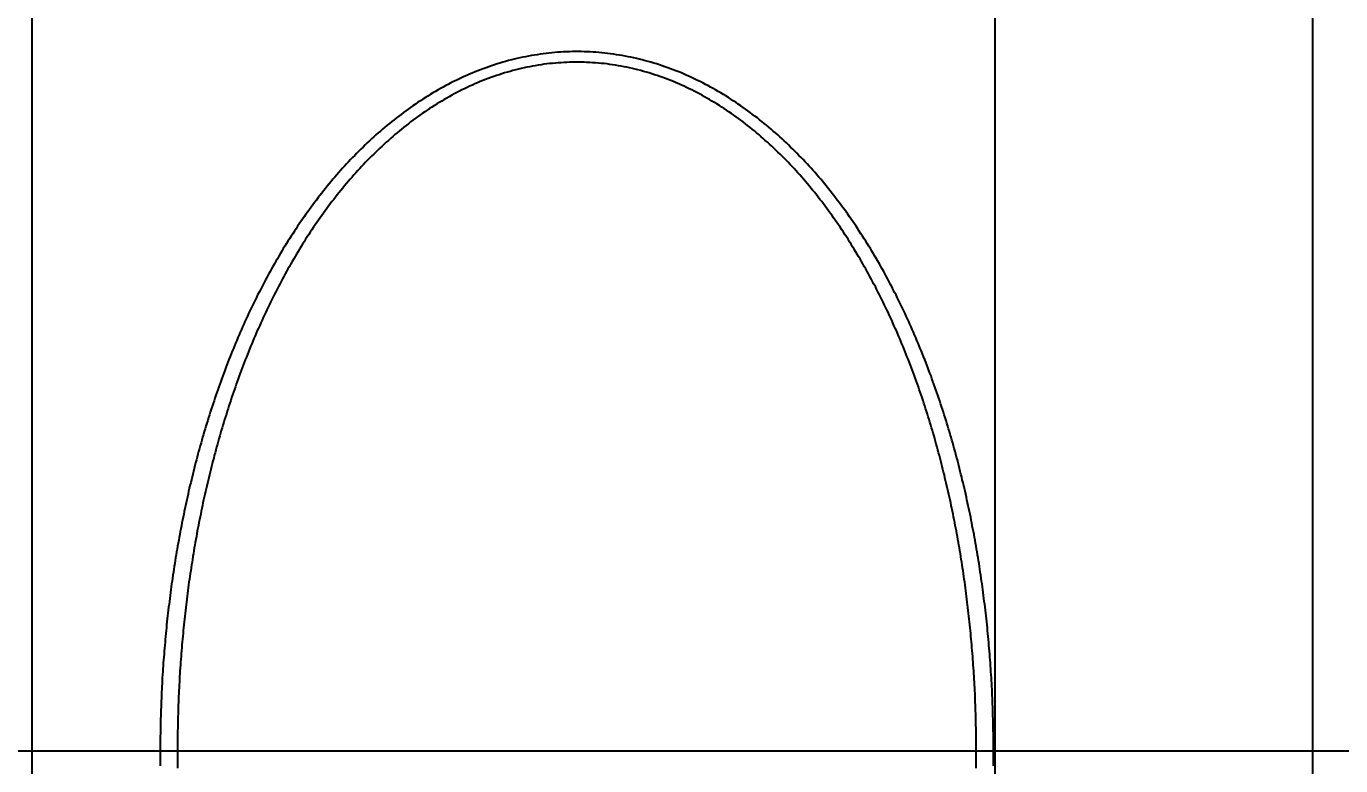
# Model space of a CAD drawing. Header units: millimetres. Extents: x 0 to 5600, y -67 to 2530.
# Drawn here: x 4110.33 to 4122.47, y 1458.39 to 1465.21 of the extents above; entities that cross this region are included whole.
import ezdxf
from ezdxf.lldxf.tags import DXFTag

# ---------------------------------------------------------------- set-up
doc = ezdxf.new("R2010")
doc.units = ezdxf.units.MM
for name, color, linetype in [('내부선 및 부속', 4, 'Continuous'), ('중심선', 1, 'DASHED'), ('치수선', 7, 'Continuous')]:
    doc.layers.add(name, color=color, linetype=linetype)
doc.styles.add('____', font='')
doc.styles.get('____').set_extended_font_data('굴림')
tags = doc.linetypes.add('DASHED', pattern=[25.72, 12.86, -12.86]).pattern_tags.tags
tags[6:7] = [DXFTag(74, 4), DXFTag(75, 0), DXFTag(340, '0'), DXFTag(46, 0.0), DXFTag(50, 0.0), DXFTag(44, 0.0), DXFTag(45, 0.0)]
tags[4:5] = [DXFTag(74, 4), DXFTag(75, 0), DXFTag(340, '0'), DXFTag(46, 0.0), DXFTag(50, 0.0), DXFTag(44, 0.0), DXFTag(45, 0.0)]
doc.dimstyles.new('MSADIM', dxfattribs={"dimtxt": 33, "dimasz": 17, "dimexe": 10, "dimexo": 7.5, "dimgap": 10, "dimtad": 0, "dimtih": 1, "dimtoh": 1, "dimdec": 0, "dimzin": 1, "dimdsep": 46, "dimtxsty": '____', "dimcen": 11.25, "dimadec": 0, "dimazin": 0, "dimtfac": 1, "dimtdec": 0, "dimtix": 1, "dimtmove": 0, "dimatfit": 3, "dimfxl": 1, "dimtolj": 1, "dimtzin": 1, "dimarcsym": 0})

# ---------------------------------------------------------------- blocks, each defined once
blk = doc.blocks.new('*D6')
at = {"layer": '치수선', "color": 0, "linetype": 'Continuous', "lineweight": -2, "transparency": 16777216}
for p, q in [((4756.213, 1571.022), (4756.213, 1227.915)), ((4056.213, 1376.022), (4056.213, 1227.915)), ((4073.213, 1237.915), (4369.083, 1237.915)), ((4739.213, 1237.915), (4443.344, 1237.915))]:
    blk.add_line(p, q, dxfattribs=at)
at = {"layer": '치수선', "color": 0, "linetype": 'Continuous', "transparency": 16777216}
for points in [[(4073.213, 1240.748), (4073.213, 1235.081), (4056.213, 1237.915)], [(4739.213, 1240.748), (4739.213, 1235.081), (4756.213, 1237.915)]]:
    blk.add_solid(points, dxfattribs=at)
at = {"layer": '치수선', "color": 0, "linetype": 'Continuous', "transparency": 16777216, "insert": (4406.213, 1237.915), "char_height": 25, "attachment_point": 5, "style": '____'}
blk.add_mtext('\\A1;700', dxfattribs=at)

msp = doc.modelspace()

# ---------------------------------------------------------------- linework, layer by layer
at = {"layer": '내부선 및 부속', "linetype": 'Continuous'}
for p, q in [((4119.279, 1439.072), (4119.279, 1477.973)), ((4122.21, 1439.216), (4122.21, 1477.829)), ((4110.384, 1477.093), (4110.384, 1439.951))]:
    msp.add_line(p, q, dxfattribs=at)
at = {"layer": '내부선 및 부속', "linetype": 'Continuous', "flags": 128}
for points in [[(4119.263, 1458.522), (4119.263, 1458.549), (4119.263, 1458.576), (4119.262, 1458.603), (4119.262, 1458.631), (4119.262, 1458.658), (4119.262, 1458.685), (4119.261, 1458.712), (4119.261, 1458.739), (4119.26, 1458.766), (4119.26, 1458.793), (4119.259, 1458.82), (4119.258, 1458.848), (4119.257, 1458.875), (4119.257, 1458.902), (4119.256, 1458.929), (4119.255, 1458.956), (4119.254, 1458.983), (4119.252, 1459.01), (4119.251, 1459.038), (4119.25, 1459.065), (4119.249, 1459.092), (4119.247, 1459.119), (4119.246, 1459.146), (4119.244, 1459.173), (4119.243, 1459.2), (4119.241, 1459.227), (4119.239, 1459.255), (4119.238, 1459.282), (4119.236, 1459.309), (4119.234, 1459.336), (4119.232, 1459.363), (4119.23, 1459.39), (4119.228, 1459.417), (4119.226, 1459.444), (4119.223, 1459.471), (4119.221, 1459.498), (4119.219, 1459.525), (4119.216, 1459.553), (4119.214, 1459.58), (4119.211, 1459.607), (4119.208, 1459.634), (4119.206, 1459.661), (4119.203, 1459.688), (4119.2, 1459.715), (4119.197, 1459.742), (4119.194, 1459.769), (4119.191, 1459.796), (4119.188, 1459.823), (4119.185, 1459.85), (4119.182, 1459.877), (4119.178, 1459.904), (4119.175, 1459.931), (4119.171, 1459.958), (4119.168, 1459.985), (4119.164, 1460.012), (4119.161, 1460.038), (4119.157, 1460.065), (4119.153, 1460.092), (4119.149, 1460.119), (4119.145, 1460.146), (4119.141, 1460.173), (4119.137, 1460.2), (4119.133, 1460.227), (4119.129, 1460.253), (4119.124, 1460.28), (4119.12, 1460.307), (4119.116, 1460.334), (4119.111, 1460.361), (4119.107, 1460.387), (4119.102, 1460.414), (4119.097, 1460.441), (4119.092, 1460.468), (4119.088, 1460.494), (4119.083, 1460.521), (4119.078, 1460.548), (4119.073, 1460.574), (4119.067, 1460.601), (4119.062, 1460.628), (4119.057, 1460.654), (4119.052, 1460.681), (4119.046, 1460.708), (4119.041, 1460.734), (4119.035, 1460.761), (4119.029, 1460.787), (4119.024, 1460.814), (4119.018, 1460.84), (4119.012, 1460.867), (4119.006, 1460.893), (4119, 1460.92), (4118.994, 1460.946), (4118.988, 1460.973), (4118.982, 1460.999), (4118.975, 1461.025), (4118.969, 1461.052), (4118.962, 1461.078), (4118.956, 1461.104), (4118.949, 1461.131), (4118.943, 1461.157), (4118.936, 1461.183), (4118.929, 1461.21), (4118.929, 1461.21), (4118.922, 1461.236), (4118.915, 1461.262), (4118.908, 1461.288), (4118.901, 1461.314), (4118.893, 1461.341), (4118.886, 1461.367), (4118.879, 1461.393), (4118.871, 1461.419), (4118.864, 1461.445), (4118.856, 1461.471), (4118.848, 1461.497), (4118.84, 1461.523), (4118.833, 1461.549), (4118.825, 1461.575), (4118.817, 1461.601), (4118.808, 1461.627), (4118.8, 1461.652), (4118.792, 1461.678), (4118.784, 1461.704), (4118.775, 1461.73), (4118.767, 1461.756), (4118.758, 1461.781), (4118.749, 1461.807), (4118.74, 1461.833), (4118.731, 1461.858), (4118.722, 1461.884), (4118.713, 1461.91), (4118.704, 1461.935), (4118.695, 1461.961), (4118.686, 1461.986), (4118.676, 1462.012), (4118.667, 1462.037), (4118.657, 1462.062), (4118.647, 1462.088), (4118.638, 1462.113), (4118.628, 1462.138), (4118.618, 1462.164), (4118.608, 1462.189), (4118.598, 1462.214), (4118.587, 1462.239), (4118.577, 1462.264), (4118.567, 1462.289), (4118.556, 1462.314), (4118.546, 1462.339), (4118.535, 1462.364), (4118.524, 1462.389), (4118.513, 1462.414), (4118.502, 1462.439), (4118.491, 1462.464), (4118.48, 1462.488), (4118.469, 1462.513), (4118.457, 1462.538), (4118.446, 1462.562), (4118.434, 1462.587), (4118.423, 1462.611), (4118.411, 1462.636), (4118.399, 1462.66), (4118.387, 1462.685), (4118.375, 1462.709), (4118.363, 1462.733), (4118.35, 1462.757), (4118.338, 1462.782), (4118.326, 1462.806), (4118.313, 1462.83), (4118.3, 1462.854), (4118.288, 1462.878), (4118.275, 1462.902), (4118.262, 1462.926), (4118.249, 1462.949), (4118.235, 1462.973), (4118.222, 1462.997), (4118.209, 1463.02), (4118.195, 1463.044), (4118.182, 1463.067), (4118.168, 1463.091), (4118.154, 1463.114), (4118.14, 1463.137), (4118.126, 1463.161), (4118.112, 1463.184), (4118.098, 1463.207), (4118.083, 1463.23), (4118.069, 1463.253), (4118.054, 1463.276), (4118.039, 1463.299), (4118.024, 1463.321), (4118.009, 1463.344), (4117.994, 1463.367), (4117.979, 1463.389), (4117.964, 1463.412), (4117.948, 1463.434), (4117.933, 1463.456), (4117.917, 1463.478), (4117.902, 1463.501), (4117.886, 1463.523), (4117.87, 1463.545), (4117.853, 1463.566), (4117.837, 1463.588), (4117.821, 1463.61), (4117.804, 1463.631), (4117.788, 1463.653), (4117.788, 1463.653), (4117.771, 1463.674), (4117.754, 1463.696), (4117.737, 1463.717), (4117.72, 1463.738), (4117.703, 1463.759), (4117.686, 1463.78), (4117.668, 1463.801), (4117.65, 1463.822), (4117.633, 1463.842), (4117.615, 1463.863), (4117.597, 1463.883), (4117.579, 1463.903), (4117.561, 1463.923), (4117.542, 1463.943), (4117.524, 1463.963), (4117.505, 1463.983), (4117.486, 1464.003), (4117.467, 1464.022), (4117.448, 1464.042), (4117.429, 1464.061), (4117.41, 1464.08), (4117.39, 1464.099), (4117.371, 1464.118), (4117.351, 1464.137), (4117.331, 1464.156), (4117.311, 1464.174), (4117.291, 1464.192), (4117.271, 1464.211), (4117.251, 1464.229), (4117.23, 1464.247), (4117.209, 1464.264), (4117.189, 1464.282), (4117.168, 1464.3), (4117.147, 1464.317), (4117.125, 1464.334), (4117.104, 1464.351), (4117.083, 1464.368), (4117.061, 1464.385), (4117.039, 1464.401), (4117.017, 1464.417), (4116.996, 1464.434), (4116.973, 1464.449), (4116.951, 1464.465), (4116.929, 1464.481), (4116.906, 1464.496), (4116.884, 1464.512), (4116.861, 1464.527), (4116.838, 1464.541), (4116.815, 1464.556), (4116.792, 1464.571), (4116.769, 1464.585), (4116.746, 1464.599), (4116.722, 1464.613), (4116.698, 1464.626), (4116.675, 1464.64), (4116.651, 1464.653), (4116.627, 1464.666), (4116.603, 1464.678), (4116.579, 1464.691), (4116.555, 1464.703), (4116.53, 1464.715), (4116.506, 1464.727), (4116.481, 1464.739), (4116.456, 1464.75), (4116.432, 1464.761), (4116.407, 1464.772), (4116.382, 1464.783), (4116.357, 1464.793), (4116.331, 1464.803), (4116.306, 1464.813), (4116.281, 1464.822), (4116.255, 1464.832), (4116.229, 1464.841), (4116.204, 1464.849), (4116.178, 1464.858), (4116.152, 1464.866), (4116.126, 1464.874), (4116.1, 1464.882), (4116.074, 1464.889), (4116.048, 1464.896), (4116.021, 1464.903), (4115.995, 1464.91), (4115.969, 1464.916), (4115.942, 1464.922), (4115.916, 1464.928), (4115.889, 1464.933), (4115.862, 1464.939), (4115.836, 1464.943), (4115.809, 1464.948), (4115.782, 1464.952), (4115.755, 1464.956), (4115.728, 1464.96), (4115.701, 1464.963), (4115.674, 1464.966), (4115.647, 1464.969), (4115.62, 1464.971), (4115.593, 1464.974), (4115.566, 1464.975), (4115.539, 1464.977), (4115.512, 1464.978), (4115.512, 1464.978), (4115.485, 1464.979), (4115.457, 1464.98), (4115.43, 1464.98), (4115.403, 1464.98), (4115.376, 1464.98), (4115.349, 1464.979), (4115.322, 1464.978), (4115.294, 1464.977), (4115.267, 1464.975), (4115.24, 1464.974), (4115.213, 1464.971), (4115.186, 1464.969), (4115.159, 1464.966), (4115.132, 1464.963), (4115.105, 1464.96), (4115.078, 1464.956), (4115.051, 1464.952), (4115.024, 1464.948), (4114.998, 1464.943), (4114.971, 1464.939), (4114.944, 1464.933), (4114.918, 1464.928), (4114.891, 1464.922), (4114.864, 1464.916), (4114.838, 1464.91), (4114.812, 1464.903), (4114.785, 1464.897), (4114.759, 1464.889), (4114.733, 1464.882), (4114.707, 1464.874), (4114.681, 1464.866), (4114.655, 1464.858), (4114.629, 1464.849), (4114.604, 1464.841), (4114.578, 1464.832), (4114.553, 1464.822), (4114.527, 1464.813), (4114.502, 1464.803), (4114.477, 1464.793), (4114.451, 1464.782), (4114.426, 1464.772), (4114.402, 1464.761), (4114.377, 1464.75), (4114.352, 1464.739), (4114.327, 1464.727), (4114.303, 1464.715), (4114.279, 1464.703), (4114.254, 1464.691), (4114.23, 1464.678), (4114.206, 1464.666), (4114.182, 1464.653), (4114.158, 1464.64), (4114.135, 1464.626), (4114.111, 1464.613), (4114.088, 1464.599), (4114.064, 1464.585), (4114.041, 1464.57), (4114.018, 1464.556), (4113.995, 1464.541), (4113.972, 1464.527), (4113.949, 1464.512), (4113.927, 1464.496), (4113.904, 1464.481), (4113.882, 1464.465), (4113.86, 1464.449), (4113.838, 1464.433), (4113.816, 1464.417), (4113.794, 1464.401), (4113.772, 1464.385), (4113.751, 1464.368), (4113.729, 1464.351), (4113.708, 1464.334), (4113.687, 1464.317), (4113.665, 1464.3), (4113.645, 1464.282), (4113.624, 1464.264), (4113.603, 1464.247), (4113.583, 1464.229), (4113.562, 1464.211), (4113.542, 1464.192), (4113.522, 1464.174), (4113.502, 1464.156), (4113.482, 1464.137), (4113.462, 1464.118), (4113.443, 1464.099), (4113.423, 1464.08), (4113.404, 1464.061), (4113.385, 1464.042), (4113.366, 1464.022), (4113.347, 1464.003), (4113.328, 1463.983), (4113.31, 1463.963), (4113.291, 1463.943), (4113.273, 1463.923), (4113.254, 1463.903), (4113.236, 1463.883), (4113.218, 1463.863), (4113.2, 1463.842), (4113.183, 1463.822), (4113.165, 1463.801), (4113.165, 1463.801), (4113.148, 1463.78), (4113.13, 1463.759), (4113.113, 1463.738), (4113.096, 1463.717), (4113.079, 1463.696), (4113.062, 1463.674), (4113.045, 1463.653), (4113.029, 1463.632), (4113.012, 1463.61), (4112.996, 1463.588), (4112.98, 1463.566), (4112.964, 1463.545), (4112.948, 1463.523), (4112.932, 1463.501), (4112.916, 1463.478), (4112.9, 1463.456), (4112.885, 1463.434), (4112.869, 1463.412), (4112.854, 1463.389), (4112.839, 1463.367), (4112.824, 1463.344), (4112.809, 1463.321), (4112.794, 1463.299), (4112.779, 1463.276), (4112.765, 1463.253), (4112.75, 1463.23), (4112.736, 1463.207), (4112.721, 1463.184), (4112.707, 1463.161), (4112.693, 1463.138), (4112.679, 1463.114), (4112.665, 1463.091), (4112.652, 1463.067), (4112.638, 1463.044), (4112.624, 1463.02), (4112.611, 1462.997), (4112.598, 1462.973), (4112.585, 1462.949), (4112.571, 1462.926), (4112.558, 1462.902), (4112.546, 1462.878), (4112.533, 1462.854), (4112.52, 1462.83), (4112.508, 1462.806), (4112.495, 1462.782), (4112.483, 1462.758), (4112.47, 1462.733), (4112.458, 1462.709), (4112.446, 1462.685), (4112.434, 1462.66), (4112.422, 1462.636), (4112.411, 1462.611), (4112.399, 1462.587), (4112.387, 1462.562), (4112.376, 1462.538), (4112.365, 1462.513), (4112.353, 1462.488), (4112.342, 1462.464), (4112.331, 1462.439), (4112.32, 1462.414), (4112.309, 1462.389), (4112.298, 1462.364), (4112.288, 1462.339), (4112.277, 1462.314), (4112.267, 1462.289), (4112.256, 1462.264), (4112.246, 1462.239), (4112.236, 1462.214), (4112.225, 1462.189), (4112.215, 1462.164), (4112.205, 1462.138), (4112.196, 1462.113), (4112.186, 1462.088), (4112.176, 1462.062), (4112.167, 1462.037), (4112.157, 1462.012), (4112.148, 1461.986), (4112.138, 1461.961), (4112.129, 1461.935), (4112.12, 1461.91), (4112.111, 1461.884), (4112.102, 1461.858), (4112.093, 1461.833), (4112.084, 1461.807), (4112.075, 1461.781), (4112.067, 1461.756), (4112.058, 1461.73), (4112.05, 1461.704), (4112.041, 1461.678), (4112.033, 1461.652), (4112.025, 1461.627), (4112.017, 1461.601), (4112.009, 1461.575), (4112.001, 1461.549), (4111.993, 1461.523), (4111.985, 1461.497), (4111.977, 1461.471), (4111.97, 1461.445), (4111.962, 1461.419), (4111.954, 1461.393), (4111.954, 1461.393), (4111.947, 1461.367), (4111.94, 1461.341), (4111.933, 1461.314), (4111.925, 1461.288), (4111.918, 1461.262), (4111.911, 1461.236), (4111.904, 1461.21), (4111.897, 1461.183), (4111.891, 1461.157), (4111.884, 1461.131), (4111.877, 1461.104), (4111.871, 1461.078), (4111.864, 1461.052), (4111.858, 1461.025), (4111.852, 1460.999), (4111.845, 1460.973), (4111.839, 1460.946), (4111.833, 1460.92), (4111.827, 1460.893), (4111.821, 1460.867), (4111.815, 1460.84), (4111.81, 1460.814), (4111.804, 1460.787), (4111.798, 1460.761), (4111.793, 1460.734), (4111.787, 1460.708), (4111.782, 1460.681), (4111.776, 1460.654), (4111.771, 1460.628), (4111.766, 1460.601), (4111.761, 1460.574), (4111.756, 1460.548), (4111.751, 1460.521), (4111.746, 1460.494), (4111.741, 1460.468), (4111.736, 1460.441), (4111.731, 1460.414), (4111.727, 1460.387), (4111.722, 1460.361), (4111.718, 1460.334), (4111.713, 1460.307), (4111.709, 1460.28), (4111.705, 1460.253), (4111.7, 1460.227), (4111.696, 1460.2), (4111.692, 1460.173), (4111.688, 1460.146), (4111.684, 1460.119), (4111.68, 1460.092), (4111.676, 1460.065), (4111.673, 1460.038), (4111.669, 1460.012), (4111.665, 1459.985), (4111.662, 1459.958), (4111.658, 1459.931), (4111.655, 1459.904), (4111.652, 1459.877), (4111.648, 1459.85), (4111.645, 1459.823), (4111.642, 1459.796), (4111.639, 1459.769), (4111.636, 1459.742), (4111.633, 1459.715), (4111.63, 1459.688), (4111.628, 1459.661), (4111.625, 1459.634), (4111.622, 1459.607), (4111.62, 1459.58), (4111.617, 1459.553), (4111.615, 1459.525), (4111.612, 1459.498), (4111.61, 1459.471), (4111.608, 1459.444), (4111.606, 1459.417), (4111.603, 1459.39), (4111.601, 1459.363), (4111.599, 1459.336), (4111.597, 1459.309), (4111.596, 1459.282), (4111.594, 1459.255), (4111.592, 1459.227), (4111.59, 1459.2), (4111.589, 1459.173), (4111.587, 1459.146), (4111.586, 1459.119), (4111.585, 1459.092), (4111.583, 1459.065), (4111.582, 1459.038), (4111.581, 1459.01), (4111.58, 1458.983), (4111.579, 1458.956), (4111.578, 1458.929), (4111.577, 1458.902), (4111.576, 1458.875), (4111.575, 1458.848), (4111.574, 1458.82), (4111.574, 1458.793), (4111.573, 1458.766), (4111.572, 1458.739), (4111.572, 1458.712), (4111.572, 1458.712), (4111.572, 1458.685), (4111.571, 1458.658), (4111.571, 1458.631), (4111.571, 1458.603), (4111.571, 1458.576), (4111.57, 1458.549), (4111.57, 1458.522), (4111.57, 1458.522)], [(4119.104, 1458.522), (4119.104, 1458.549), (4119.104, 1458.575), (4119.103, 1458.602), (4119.103, 1458.628), (4119.103, 1458.655), (4119.103, 1458.681), (4119.102, 1458.708), (4119.102, 1458.734), (4119.101, 1458.761), (4119.101, 1458.787), (4119.1, 1458.814), (4119.099, 1458.84), (4119.099, 1458.867), (4119.098, 1458.893), (4119.097, 1458.92), (4119.096, 1458.946), (4119.095, 1458.973), (4119.094, 1458.999), (4119.093, 1459.026), (4119.092, 1459.052), (4119.09, 1459.079), (4119.089, 1459.105), (4119.088, 1459.132), (4119.086, 1459.158), (4119.085, 1459.185), (4119.083, 1459.211), (4119.082, 1459.238), (4119.08, 1459.264), (4119.078, 1459.291), (4119.076, 1459.317), (4119.075, 1459.344), (4119.073, 1459.37), (4119.071, 1459.396), (4119.069, 1459.423), (4119.067, 1459.449), (4119.064, 1459.476), (4119.062, 1459.502), (4119.06, 1459.529), (4119.057, 1459.555), (4119.055, 1459.582), (4119.053, 1459.608), (4119.05, 1459.634), (4119.047, 1459.661), (4119.045, 1459.687), (4119.042, 1459.714), (4119.039, 1459.74), (4119.036, 1459.766), (4119.033, 1459.793), (4119.03, 1459.819), (4119.027, 1459.846), (4119.024, 1459.872), (4119.021, 1459.898), (4119.018, 1459.925), (4119.014, 1459.951), (4119.011, 1459.977), (4119.008, 1460.004), (4119.004, 1460.03), (4119, 1460.056), (4118.997, 1460.082), (4118.993, 1460.109), (4118.989, 1460.135), (4118.986, 1460.161), (4118.982, 1460.187), (4118.978, 1460.214), (4118.974, 1460.24), (4118.969, 1460.266), (4118.965, 1460.292), (4118.961, 1460.319), (4118.957, 1460.345), (4118.952, 1460.371), (4118.948, 1460.397), (4118.943, 1460.423), (4118.939, 1460.449), (4118.934, 1460.475), (4118.93, 1460.502), (4118.925, 1460.528), (4118.92, 1460.554), (4118.915, 1460.58), (4118.91, 1460.606), (4118.905, 1460.632), (4118.9, 1460.658), (4118.895, 1460.684), (4118.889, 1460.71), (4118.884, 1460.736), (4118.879, 1460.762), (4118.873, 1460.788), (4118.868, 1460.814), (4118.862, 1460.84), (4118.857, 1460.865), (4118.851, 1460.891), (4118.845, 1460.917), (4118.839, 1460.943), (4118.833, 1460.969), (4118.827, 1460.995), (4118.821, 1461.02), (4118.815, 1461.046), (4118.809, 1461.072), (4118.802, 1461.098), (4118.796, 1461.123), (4118.789, 1461.149), (4118.789, 1461.149), (4118.783, 1461.175), (4118.776, 1461.201), (4118.77, 1461.226), (4118.763, 1461.252), (4118.756, 1461.277), (4118.749, 1461.303), (4118.742, 1461.329), (4118.735, 1461.354), (4118.728, 1461.38), (4118.721, 1461.405), (4118.714, 1461.431), (4118.706, 1461.456), (4118.699, 1461.482), (4118.691, 1461.507), (4118.684, 1461.532), (4118.676, 1461.558), (4118.668, 1461.583), (4118.66, 1461.608), (4118.652, 1461.634), (4118.644, 1461.659), (4118.636, 1461.684), (4118.628, 1461.709), (4118.62, 1461.735), (4118.612, 1461.76), (4118.603, 1461.785), (4118.595, 1461.81), (4118.586, 1461.835), (4118.578, 1461.86), (4118.569, 1461.885), (4118.56, 1461.91), (4118.551, 1461.935), (4118.542, 1461.96), (4118.533, 1461.985), (4118.524, 1462.01), (4118.515, 1462.035), (4118.505, 1462.06), (4118.496, 1462.084), (4118.487, 1462.109), (4118.477, 1462.134), (4118.467, 1462.159), (4118.458, 1462.183), (4118.448, 1462.208), (4118.438, 1462.232), (4118.428, 1462.257), (4118.418, 1462.282), (4118.407, 1462.306), (4118.397, 1462.33), (4118.387, 1462.355), (4118.376, 1462.379), (4118.366, 1462.404), (4118.355, 1462.428), (4118.344, 1462.452), (4118.334, 1462.476), (4118.323, 1462.5), (4118.312, 1462.525), (4118.3, 1462.549), (4118.289, 1462.573), (4118.278, 1462.597), (4118.266, 1462.621), (4118.255, 1462.644), (4118.243, 1462.668), (4118.232, 1462.692), (4118.22, 1462.716), (4118.208, 1462.74), (4118.196, 1462.763), (4118.184, 1462.787), (4118.172, 1462.81), (4118.159, 1462.834), (4118.147, 1462.857), (4118.134, 1462.881), (4118.122, 1462.904), (4118.109, 1462.927), (4118.096, 1462.951), (4118.083, 1462.974), (4118.07, 1462.997), (4118.057, 1463.02), (4118.044, 1463.043), (4118.031, 1463.066), (4118.017, 1463.089), (4118.004, 1463.111), (4117.99, 1463.134), (4117.976, 1463.157), (4117.962, 1463.179), (4117.948, 1463.202), (4117.934, 1463.224), (4117.92, 1463.247), (4117.906, 1463.269), (4117.891, 1463.291), (4117.877, 1463.314), (4117.862, 1463.336), (4117.847, 1463.358), (4117.832, 1463.38), (4117.817, 1463.402), (4117.802, 1463.424), (4117.787, 1463.445), (4117.772, 1463.467), (4117.756, 1463.488), (4117.741, 1463.51), (4117.725, 1463.531), (4117.709, 1463.553), (4117.709, 1463.553), (4117.693, 1463.574), (4117.677, 1463.595), (4117.661, 1463.616), (4117.645, 1463.637), (4117.628, 1463.658), (4117.612, 1463.679), (4117.595, 1463.699), (4117.578, 1463.72), (4117.561, 1463.74), (4117.544, 1463.761), (4117.527, 1463.781), (4117.51, 1463.801), (4117.492, 1463.821), (4117.475, 1463.841), (4117.457, 1463.861), (4117.439, 1463.881), (4117.422, 1463.9), (4117.403, 1463.92), (4117.385, 1463.939), (4117.367, 1463.958), (4117.348, 1463.977), (4117.33, 1463.996), (4117.311, 1464.015), (4117.292, 1464.034), (4117.273, 1464.052), (4117.254, 1464.071), (4117.235, 1464.089), (4117.215, 1464.107), (4117.196, 1464.126), (4117.176, 1464.143), (4117.156, 1464.161), (4117.136, 1464.179), (4117.116, 1464.196), (4117.096, 1464.214), (4117.076, 1464.231), (4117.055, 1464.248), (4117.035, 1464.265), (4117.014, 1464.282), (4116.993, 1464.298), (4116.972, 1464.314), (4116.951, 1464.331), (4116.929, 1464.347), (4116.908, 1464.363), (4116.886, 1464.378), (4116.865, 1464.394), (4116.843, 1464.409), (4116.821, 1464.424), (4116.799, 1464.439), (4116.777, 1464.454), (4116.755, 1464.468), (4116.732, 1464.483), (4116.71, 1464.497), (4116.687, 1464.511), (4116.664, 1464.524), (4116.641, 1464.538), (4116.618, 1464.551), (4116.595, 1464.564), (4116.572, 1464.577), (4116.549, 1464.59), (4116.525, 1464.602), (4116.501, 1464.614), (4116.478, 1464.626), (4116.454, 1464.638), (4116.43, 1464.649), (4116.406, 1464.661), (4116.382, 1464.672), (4116.357, 1464.682), (4116.333, 1464.693), (4116.309, 1464.703), (4116.284, 1464.713), (4116.259, 1464.723), (4116.234, 1464.732), (4116.209, 1464.741), (4116.184, 1464.75), (4116.159, 1464.759), (4116.134, 1464.767), (4116.109, 1464.775), (4116.084, 1464.783), (4116.058, 1464.791), (4116.033, 1464.798), (4116.007, 1464.805), (4115.981, 1464.812), (4115.956, 1464.818), (4115.93, 1464.824), (4115.904, 1464.83), (4115.878, 1464.836), (4115.852, 1464.841), (4115.826, 1464.846), (4115.8, 1464.85), (4115.773, 1464.855), (4115.747, 1464.859), (4115.721, 1464.862), (4115.695, 1464.866), (4115.668, 1464.869), (4115.642, 1464.872), (4115.615, 1464.874), (4115.589, 1464.877), (4115.562, 1464.878), (4115.536, 1464.88), (4115.509, 1464.881), (4115.509, 1464.881), (4115.483, 1464.882), (4115.456, 1464.883), (4115.43, 1464.883), (4115.403, 1464.883), (4115.377, 1464.883), (4115.35, 1464.882), (4115.324, 1464.881), (4115.297, 1464.88), (4115.271, 1464.878), (4115.244, 1464.877), (4115.218, 1464.874), (4115.191, 1464.872), (4115.165, 1464.869), (4115.139, 1464.866), (4115.112, 1464.863), (4115.086, 1464.859), (4115.06, 1464.855), (4115.033, 1464.85), (4115.007, 1464.846), (4114.981, 1464.841), (4114.955, 1464.836), (4114.929, 1464.83), (4114.903, 1464.824), (4114.878, 1464.818), (4114.852, 1464.812), (4114.826, 1464.805), (4114.801, 1464.798), (4114.775, 1464.791), (4114.75, 1464.783), (4114.724, 1464.775), (4114.699, 1464.767), (4114.674, 1464.759), (4114.649, 1464.75), (4114.624, 1464.741), (4114.599, 1464.732), (4114.574, 1464.723), (4114.549, 1464.713), (4114.525, 1464.703), (4114.5, 1464.693), (4114.476, 1464.682), (4114.452, 1464.672), (4114.427, 1464.661), (4114.403, 1464.649), (4114.379, 1464.638), (4114.355, 1464.626), (4114.332, 1464.614), (4114.308, 1464.602), (4114.285, 1464.59), (4114.261, 1464.577), (4114.238, 1464.564), (4114.215, 1464.551), (4114.192, 1464.538), (4114.169, 1464.524), (4114.146, 1464.511), (4114.124, 1464.497), (4114.101, 1464.483), (4114.079, 1464.468), (4114.056, 1464.454), (4114.034, 1464.439), (4114.012, 1464.424), (4113.99, 1464.409), (4113.968, 1464.394), (4113.947, 1464.378), (4113.925, 1464.363), (4113.904, 1464.347), (4113.882, 1464.331), (4113.861, 1464.314), (4113.84, 1464.298), (4113.819, 1464.282), (4113.799, 1464.265), (4113.778, 1464.248), (4113.758, 1464.231), (4113.737, 1464.214), (4113.717, 1464.196), (4113.697, 1464.179), (4113.677, 1464.161), (4113.657, 1464.143), (4113.637, 1464.126), (4113.618, 1464.107), (4113.598, 1464.089), (4113.579, 1464.071), (4113.56, 1464.052), (4113.541, 1464.034), (4113.522, 1464.015), (4113.503, 1463.996), (4113.485, 1463.977), (4113.466, 1463.958), (4113.448, 1463.939), (4113.43, 1463.92), (4113.412, 1463.9), (4113.394, 1463.881), (4113.376, 1463.861), (4113.358, 1463.841), (4113.341, 1463.821), (4113.323, 1463.801), (4113.306, 1463.781), (4113.289, 1463.761), (4113.272, 1463.74), (4113.255, 1463.72), (4113.238, 1463.699), (4113.238, 1463.699), (4113.221, 1463.679), (4113.205, 1463.658), (4113.188, 1463.637), (4113.172, 1463.616), (4113.156, 1463.595), (4113.14, 1463.574), (4113.124, 1463.553), (4113.108, 1463.531), (4113.092, 1463.51), (4113.077, 1463.489), (4113.061, 1463.467), (4113.046, 1463.445), (4113.031, 1463.424), (4113.016, 1463.402), (4113.001, 1463.38), (4112.986, 1463.358), (4112.971, 1463.336), (4112.956, 1463.314), (4112.942, 1463.292), (4112.927, 1463.269), (4112.913, 1463.247), (4112.899, 1463.225), (4112.885, 1463.202), (4112.871, 1463.18), (4112.857, 1463.157), (4112.843, 1463.134), (4112.83, 1463.111), (4112.816, 1463.089), (4112.803, 1463.066), (4112.789, 1463.043), (4112.776, 1463.02), (4112.763, 1462.997), (4112.75, 1462.974), (4112.737, 1462.951), (4112.724, 1462.927), (4112.711, 1462.904), (4112.699, 1462.881), (4112.686, 1462.857), (4112.674, 1462.834), (4112.662, 1462.81), (4112.649, 1462.787), (4112.637, 1462.763), (4112.625, 1462.74), (4112.613, 1462.716), (4112.602, 1462.692), (4112.59, 1462.668), (4112.578, 1462.645), (4112.567, 1462.621), (4112.555, 1462.597), (4112.544, 1462.573), (4112.533, 1462.549), (4112.522, 1462.525), (4112.511, 1462.5), (4112.5, 1462.476), (4112.489, 1462.452), (4112.478, 1462.428), (4112.467, 1462.404), (4112.457, 1462.379), (4112.446, 1462.355), (4112.436, 1462.33), (4112.426, 1462.306), (4112.416, 1462.282), (4112.405, 1462.257), (4112.395, 1462.232), (4112.385, 1462.208), (4112.376, 1462.183), (4112.366, 1462.159), (4112.356, 1462.134), (4112.347, 1462.109), (4112.337, 1462.084), (4112.328, 1462.06), (4112.318, 1462.035), (4112.309, 1462.01), (4112.3, 1461.985), (4112.291, 1461.96), (4112.282, 1461.935), (4112.273, 1461.91), (4112.264, 1461.885), (4112.256, 1461.86), (4112.247, 1461.835), (4112.238, 1461.81), (4112.23, 1461.785), (4112.221, 1461.76), (4112.213, 1461.735), (4112.205, 1461.709), (4112.197, 1461.684), (4112.189, 1461.659), (4112.181, 1461.634), (4112.173, 1461.608), (4112.165, 1461.583), (4112.157, 1461.558), (4112.15, 1461.532), (4112.142, 1461.507), (4112.134, 1461.482), (4112.127, 1461.456), (4112.12, 1461.431), (4112.112, 1461.405), (4112.105, 1461.38), (4112.098, 1461.354), (4112.091, 1461.329), (4112.091, 1461.329), (4112.084, 1461.303), (4112.077, 1461.277), (4112.07, 1461.252), (4112.064, 1461.226), (4112.057, 1461.201), (4112.05, 1461.175), (4112.044, 1461.149), (4112.037, 1461.123), (4112.031, 1461.098), (4112.025, 1461.072), (4112.018, 1461.046), (4112.012, 1461.02), (4112.006, 1460.995), (4112, 1460.969), (4111.994, 1460.943), (4111.988, 1460.917), (4111.982, 1460.891), (4111.977, 1460.865), (4111.971, 1460.84), (4111.965, 1460.814), (4111.96, 1460.788), (4111.954, 1460.762), (4111.949, 1460.736), (4111.944, 1460.71), (4111.939, 1460.684), (4111.933, 1460.658), (4111.928, 1460.632), (4111.923, 1460.606), (4111.918, 1460.58), (4111.913, 1460.554), (4111.908, 1460.528), (4111.904, 1460.502), (4111.899, 1460.475), (4111.894, 1460.449), (4111.89, 1460.423), (4111.885, 1460.397), (4111.881, 1460.371), (4111.877, 1460.345), (4111.872, 1460.319), (4111.868, 1460.292), (4111.864, 1460.266), (4111.86, 1460.24), (4111.856, 1460.214), (4111.852, 1460.187), (4111.848, 1460.161), (4111.844, 1460.135), (4111.84, 1460.109), (4111.836, 1460.082), (4111.833, 1460.056), (4111.829, 1460.03), (4111.826, 1460.004), (4111.822, 1459.977), (4111.819, 1459.951), (4111.816, 1459.925), (4111.812, 1459.898), (4111.809, 1459.872), (4111.806, 1459.846), (4111.803, 1459.819), (4111.8, 1459.793), (4111.797, 1459.766), (4111.794, 1459.74), (4111.791, 1459.714), (4111.789, 1459.687), (4111.786, 1459.661), (4111.783, 1459.634), (4111.781, 1459.608), (4111.778, 1459.582), (4111.776, 1459.555), (4111.773, 1459.529), (4111.771, 1459.502), (4111.769, 1459.476), (4111.767, 1459.449), (4111.765, 1459.423), (4111.763, 1459.396), (4111.761, 1459.37), (4111.759, 1459.344), (4111.757, 1459.317), (4111.755, 1459.291), (4111.753, 1459.264), (4111.752, 1459.238), (4111.75, 1459.211), (4111.748, 1459.185), (4111.747, 1459.158), (4111.746, 1459.132), (4111.744, 1459.105), (4111.743, 1459.079), (4111.742, 1459.052), (4111.74, 1459.026), (4111.739, 1458.999), (4111.738, 1458.973), (4111.737, 1458.946), (4111.736, 1458.92), (4111.735, 1458.893), (4111.735, 1458.867), (4111.734, 1458.84), (4111.733, 1458.814), (4111.733, 1458.787), (4111.732, 1458.761), (4111.732, 1458.734), (4111.731, 1458.708), (4111.731, 1458.708), (4111.731, 1458.681), (4111.73, 1458.655), (4111.73, 1458.628), (4111.73, 1458.602), (4111.73, 1458.575), (4111.73, 1458.549), (4111.73, 1458.522), (4111.73, 1458.522)], [(4111.57, 1458.522), (4111.57, 1458.495), (4111.571, 1458.468), (4111.571, 1458.441), (4111.571, 1458.414), (4111.571, 1458.386)], [(4111.73, 1458.522), (4111.73, 1458.496), (4111.73, 1458.469), (4111.73, 1458.443), (4111.73, 1458.416), (4111.73, 1458.39), (4111.731, 1458.363)], [(4119.103, 1458.363), (4119.103, 1458.39), (4119.103, 1458.416), (4119.103, 1458.443), (4119.104, 1458.469), (4119.104, 1458.496), (4119.104, 1458.522), (4119.104, 1458.522)], [(4119.262, 1458.386), (4119.262, 1458.414), (4119.262, 1458.441), (4119.263, 1458.468), (4119.263, 1458.495), (4119.263, 1458.522), (4119.263, 1458.522)]]:
    msp.add_lwpolyline(points, dxfattribs=at)
at = {"layer": '중심선'}
msp.add_line((4208.302, 1458.522), (4015.682, 1458.522), dxfattribs=at)

# ---------------------------------------------------------------- dimensions: what is measured, and where the dimension line sits
at = {"layer": '치수선', "linetype": 'Continuous'}
dim = msp.add_linear_dim(base=(4756.213, 1237.915), p1=(4056.213, 1383.522), p2=(4756.213, 1578.522), dimstyle='MSADIM', override={"dimtxt": 25}, dxfattribs=at)
dim.commit()
dim.dimension.update_dxf_attribs({"geometry": '*D6', "text_midpoint": (4406.213, 1237.915)})

doc.saveas('drawing.dxf')
